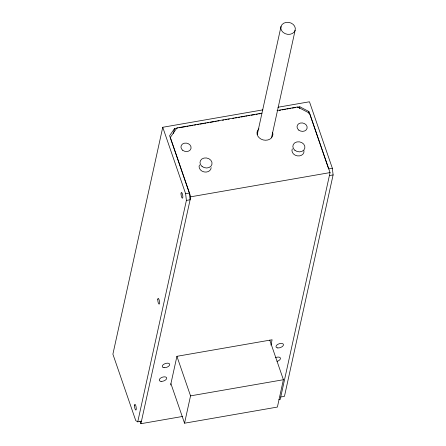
<?xml version="1.0" encoding="UTF-8"?>
<svg xmlns="http://www.w3.org/2000/svg" width="446" height="446" viewBox="0 0 446 446"><rect width="100%" height="100%" fill="white"/><g stroke="black" fill="none" stroke-linecap="round" stroke-linejoin="round"><path stroke-width="0.67" d="M262.845 109.878L162.751 127.272L112.894 354.174L135.774 420.634L137.736 421.855L141.449 421.208M173.449 133.443L174.52 128.582L177.943 127.985M137.736 421.855L186.395 200.416L185.631 193.726L162.751 127.272M182.76 416.425L140.903 423.7L190.765 196.797L170.333 137.463L176.895 127.935L261.941 113.156M170.617 385.01L176.923 356.309L272.105 339.768L270.928 345.109M269.78 340.17L283.4 379.73L277.395 407.064L184.538 423.204L190.542 395.864L176.923 356.309M257.247 134.642L281.03 26.425M271.502 137.797L295.135 30.261A7.314 5.988 12.4 0 0 286.037 22.412A7.314 5.988 12.4 0 0 283.071 32.357A7.314 5.988 12.4 0 0 295.135 30.261M299.478 108.623L299.874 106.8L308.883 111.522L328.635 168.878L332.348 168.237L333.106 174.927L284.453 396.36L280.735 397.007M308.481 113.345L308.883 111.522M277.033 110.536L297.61 106.962L309.619 113.256L330.046 172.591L280.188 399.499L278.817 399.733M174.52 128.582L169.597 135.723L189.349 193.085L190.107 199.775L186.395 200.416M277.93 107.257L309.463 101.777L332.348 168.237M179.314 127.746L185.48 126.675M186.852 126.441L188.218 126.201M189.589 125.962L193.012 125.365M194.384 125.131L195.755 124.891M197.126 124.651L198.492 124.417M199.864 124.178L203.287 123.581M204.658 123.347L206.03 123.107M207.401 122.867L208.767 122.628M210.138 122.394L213.567 121.797M214.933 121.557L216.304 121.323M217.676 121.083L219.047 120.844M222.47 120.247L223.842 120.013M225.208 119.773L226.579 119.534M227.951 119.299L229.322 119.06M232.745 118.463L234.117 118.223M235.482 117.989L236.854 117.75M238.225 117.51L239.597 117.276M240.963 117.036L244.391 116.439M245.757 116.2L247.129 115.966M248.5 115.726L249.871 115.486M251.237 115.252L254.666 114.655M256.037 114.416L257.403 114.182M258.775 113.942L260.146 113.702M279.324 110.368L280.696 110.134M282.067 109.894L285.49 109.298M286.862 109.058L288.233 108.824M289.599 108.584L290.97 108.345M292.342 108.11L295.765 107.514M297.136 107.274L299.874 106.8M185.631 193.726L189.349 193.085M190.765 196.797L330.046 172.591M329.393 175.568L333.106 174.927M190.542 395.864L283.4 379.73M170.918 383.644L184.538 423.204M140.005 421.091L140.903 423.7M211.17 167.618A6.093 4.99 12.4 0 1 204.006 171.911A6.093 4.99 12.4 0 1 199.429 164.959M303.977 150.692A6.093 4.99 12.4 0 1 297.331 155.871A6.093 4.99 12.4 0 1 292.286 148.825M272.612 132.267A8.045 6.59 12.4 0 1 263.235 139.955A8.045 6.59 12.4 0 1 258.953 128.799M275.661 357.608A3.902 2.001 -19 0 1 280.411 358.054A3.902 2.001 -19 0 1 277.033 361.349M181.048 193.926A2.927 0.753 80.1 0 0 182.42 198.197A2.927 0.753 80.1 0 0 182.347 193.815A2.927 0.753 80.1 0 0 181.048 193.926M157.778 299.377A2.927 0.753 80.1 0 0 158.982 304.083A2.927 0.753 80.1 0 0 159.222 300.275A2.927 0.753 80.1 0 0 157.778 299.377M134.491 405.698A2.927 0.753 80.1 0 0 135.84 410.064A2.927 0.753 80.1 0 0 135.818 405.776A2.927 0.753 80.1 0 0 134.491 405.698M298.787 130.115A5.118 4.192 12.4 0 0 307.088 128.27A5.118 4.192 12.4 0 0 300.414 123.04A5.118 4.192 12.4 0 0 298.787 130.115M182.715 150.285A5.118 4.192 12.4 0 0 191.016 148.44A5.118 4.192 12.4 0 0 184.343 143.205A5.118 4.192 12.4 0 0 182.715 150.285M161.034 381.369A3.902 2.001 -19 0 0 166.726 378.236A3.902 2.001 -19 0 0 161.19 377.717A3.902 2.001 -19 0 0 161.034 381.369M164.039 367.699A3.902 2.001 -19 0 0 169.731 364.566A3.902 2.001 -19 0 0 164.189 364.048A3.902 2.001 -19 0 0 164.039 367.699M277.786 347.936A3.902 2.001 -19 0 0 283.478 344.803A3.902 2.001 -19 0 0 277.942 344.284A3.902 2.001 -19 0 0 277.786 347.936M202.083 166.486A6.093 4.99 12.4 0 0 211.967 164.295A6.093 4.99 12.4 0 0 204.023 158.062A6.093 4.99 12.4 0 0 202.083 166.486M294.94 150.352A6.093 4.99 12.4 0 0 304.824 148.161A6.093 4.99 12.4 0 0 296.88 141.928A6.093 4.99 12.4 0 0 294.94 150.352"/></g></svg>
